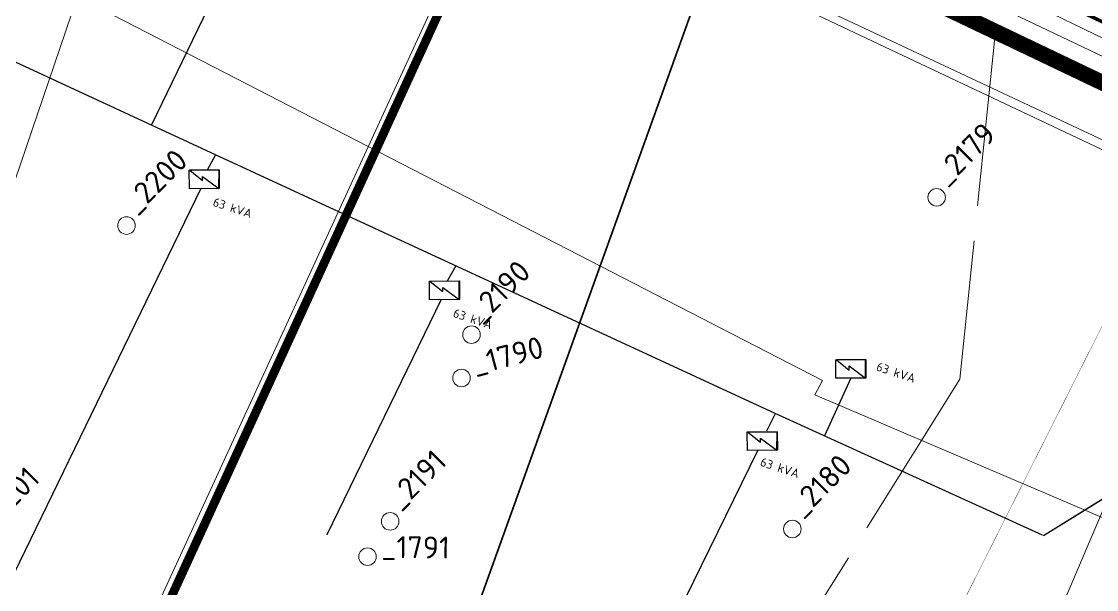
# Model space of a CAD drawing. Header units: millimetres. Extents: x 519 to 9564855, y -810 to 5021775.
# Drawn here: x 9527181 to 9527793, y 5000171 to 5000495 of the extents above; entities that cross this region are included whole.
import ezdxf

# ---------------------------------------------------------------- set-up
doc = ezdxf.new("R2010")
doc.units = ezdxf.units.MM
doc.header["$LTSCALE"] = 2
doc.header["$MEASUREMENT"] = 0
doc.linetypes.add('92051501$0$GROUND1', pattern=[60, 50, -10])
doc.linetypes.add('92051501$0$GROUND2', pattern=[35, 25, -10])
for name, color, linetype in [('OilColl&Flowlines', 3, 'Continuous'), ('OLD WELLS(dr.bfr2000)', 24, 'Continuous'), ('PPLINE_WAT', 7, 'WTR_LINE'), ('ROAD_ASF', 9, 'Continuous'), ('ROAD_FIELD', 255, '92051501$0$GROUND2'), ('ROAD_GROUND', 9, 'Continuous'), ('Газ', 4, 'GAS_LINE')]:
    doc.layers.add(name, color=color, linetype=linetype)
for name, color, linetype, lineweight in [('PPLINE_GAS', 4, 'GAS_LINE', 30), ('WELLS(drilled after 2000y)', 6, 'Continuous', 40), ('Новый водовод', 5, 'g_122_vpr', 30), ('Оптиковолоконный кабель', 220, 'CAB6', 20), ('связь', 4, 'Continuous', 13), ('Скважины на 2026', 222, 'Continuous', 50), ('Электро', 1, 'Continuous', 30), ('Электроснаб', 1, 'Continuous', 18), ('Электроснабжене', 1, 'Continuous', 18)]:
    doc.layers.add(name, color=color, linetype=linetype, lineweight=lineweight)
doc.styles.add('92051501$0$STANDARD', font='simplex.shx')
doc.styles.add('Elect', font='isocpeur.ttf')
doc.styles.add('Line_GUGK', font='')
doc.styles.get("Standard").update_dxf_attribs({"font": 'isocpeur.ttf', "width": 0.5})
doc.styles.get('Line_GUGK').set_extended_font_data('Bm431', italic=True)
doc.linetypes.add('CAB', pattern='A,0.7,-0.43403,["K",Standard,S=0.9,R=0,X=-0.4,Y=-0.3],-0.8', length=1.93403)
doc.linetypes.add('CAB6', pattern='A,0.9,-0.9,["6",Standard,S=0.9,R=0,X=-0.8,Y=-0.4],11', length=12.8)
doc.linetypes.add('g_122_vpr', pattern='A,2,-2,3,-0.6,["Впр",Line_GUGK,S=2,R=0,X=0,Y=-1],-6.4,3,-2,8,-2,8,-2,6', length=45)
doc.linetypes.add('GAS_LINE', pattern='A,0.5,-0.2,["G",92051501$0$STANDARD,S=0.1,R=0,X=-0.1,Y=-0.05],-0.05', length=0.75)
doc.linetypes.add('WTR_LINE', pattern='A,0.5,-0.2,["W",92051501$0$STANDARD,S=0.1,R=0,X=-0.1,Y=-0.05],-0.05', length=0.75)

msp = doc.modelspace()

# ---------------------------------------------------------------- linework, layer by layer
at = {"color": 5, "linetype": 'WTR_LINE', "lineweight": 0, "ltscale": 100, "const_width": 2, "elevation": -0.999}
msp.add_lwpolyline([(9526374.128, 5000834.993), (9526338.861, 5000849.119), (9526369.317, 5000918.369), (9526381.582, 5000915.643), (9526388.479, 5000916.907), (9526506.091, 5001104.365), (9526943.61387, 5000894.80545), (9527351.894, 5000706.201), (9527410.535, 5000680.127), (9527811.155, 5000487.989), (9528541.9542, 5001967.68695)], dxfattribs=at)
at = {"layer": 'OilColl&Flowlines', "linetype": 'ByBlock', "lineweight": 0}
msp.add_line((9527219.9347, 5000530.51724), (9526907.57118, 4999612.69191), dxfattribs=at)
at = {"layer": 'OLD WELLS(dr.bfr2000)', "lineweight": 0}
for centre in [(9527702.2, 5000395), (9527240.7, 5000378.9), (9527437.2, 5000316.7), (9527431.5, 5000292), (9527390.9, 5000210.3), (9527620, 5000206), (9527378, 5000190.2)]:
    msp.add_circle(centre, 5, dxfattribs=at)
at = {"layer": 'PPLINE_GAS', "linetype": 'GAS_LINE', "lineweight": 0, "ltscale": 20}
for p, q in [((9526079.469, 5001235.137), (9528506.802, 5000093.688)), ((9527206.6, 5000512.53), (9527637.12, 5000290.68)), ((9527637.12, 5000290.68), (9527632.75, 5000282.51)), ((9527632.75, 5000282.51), (9528106.66, 5000079.74))]:
    msp.add_line(p, q, dxfattribs=at)
at = {"layer": 'PPLINE_WAT', "color": 5, "lineweight": 0, "ltscale": 0.5}
msp.add_lwpolyline([(9523498.307, 5002453.507), (9529318.71854, 4999702.75469), (9529357.22076, 4999682.3134), (9529399.33276, 4999675.09879), (9529430.61579, 4999677.50366), (9529678.713, 4999710.142)], dxfattribs=at)
at = {"layer": 'ROAD_ASF', "lineweight": 0}
for points in [[(9521737.23529, 4997056.36456), (9521526.30791, 4997406.20512), (9521491.42617, 4997522.40996), (9521494.64376, 4997784.54227), (9521557.42562, 4998123.62451), (9523181.91284, 5002651.278), (9523567.30412, 5002471.17809), (9525869.16882, 5001381.54446), (9525963.92258, 5001333.47903), (9526128.60686, 5001261.79325), (9526517.55757, 5001074.97311), (9527241.30336, 5000725.10977), (9527302.0959, 5000699.32947), (9527474.32311, 5000617.56906), (9528116.89056, 5000310.63684)], [(9521742.137, 4997059.855), (9521531.837, 4997408.655), (9521497.437, 4997523.255), (9521500.637, 4997783.955), (9521563.237, 4998122.055), (9523185.337, 5002643.055), (9523564.737, 5002465.755), (9525866.52759, 5001376.15646), (9525961.36584, 5001328.04817), (9526126.10975, 5001256.33643), (9526514.94624, 5001069.57117), (9527238.82495, 5000719.64358), (9527299.637, 5000693.855), (9527471.737, 5000612.155), (9528114.237, 5000305.255)]]:
    msp.add_lwpolyline(points, dxfattribs=at)
at = {"layer": 'ROAD_FIELD', "linetype": '92051501$0$GROUND1', "lineweight": 0}
msp.add_lwpolyline([(9527735.77342, 5000489.6062), (9527715.337, 5000291.455), (9527628.47146, 5000152.08413), (9527556.35048, 5000021.99748), (9527539.137, 4999958.655), (9527572.18193, 4999842.68883), (9527679.337, 4999636.855), (9527925.10141, 4999255.12237), (9528129.137, 4998843.155), (9528095.19815, 4998684.76119), (9528092.837, 4998511.155), (9528118.537, 4998372.255), (9528131.48869, 4998326.79267)], dxfattribs=at)
at = {"layer": 'ROAD_GROUND', "color": 8, "lineweight": 0}
for points, const_width in [([(9521739.68614, 4997058.10978), (9521529.07245, 4997407.43006), (9521494.43159, 4997522.83248), (9521497.64038, 4997784.24863), (9521560.33131, 4998122.83976), (9523183.62492, 5002647.1665), (9523566.02728, 5002468.46336), (9525867.84821, 5001378.85046), (9525962.64421, 5001330.7636), (9526127.3583, 5001259.06484), (9526516.25529, 5001072.2705), (9527240.06415, 5000722.37668), (9527300.86645, 5000696.59224), (9527473.0333, 5000614.86048), (9528115.56378, 5000307.94592)], 9), ([(9527087.0354, 4999775.69065), (9527550.81703, 5000789.22061)], 5)]:
    msp.add_lwpolyline(points, dxfattribs=dict(at, const_width=const_width))
at = {"layer": 'WELLS(drilled after 2000y)', "color": 6, "linetype": 'ByBlock', "lineweight": 0, "ltscale": 5, "const_width": 0.2}
msp.add_lwpolyline([(9528369.40559, 5001459.80421), (9527651.8741, 5000034.42587)], dxfattribs=at)
at = {"layer": 'Газ', "color": 4, "linetype": 'GAS_LINE', "lineweight": 0, "ltscale": 20}
msp.add_line((9527089.84923, 4999796.05335), (9527454.0435, 5000588.7458), dxfattribs=at)
at = {"layer": 'Новый водовод', "color": 5, "linetype": 'WTR_LINE', "lineweight": 0, "ltscale": 40, "const_width": 1}
msp.add_lwpolyline([(9527811.14, 5001038.68), (9527565.15536, 5000508.00127), (9527336.47, 4999871.61)], dxfattribs=at)
at = {"layer": 'Оптиковолоконный кабель', "linetype": 'CAB', "lineweight": 20, "ltscale": 0.1}
msp.add_lwpolyline([(9523696.146, 5005917.127), (9523689.893, 5005715.012), (9523695.902, 5005635.172), (9523695.453, 5005568.154), (9523700.063, 5005469.441), (9523700.58, 5005145.207), (9523704.692, 5005045.058), (9523701.585, 5004488.746), (9523704.366, 5004469.568), (9523706.81, 5003954.047), (9523704.579, 5003808.965), (9523692.18, 5003712.998), (9523687.161, 5003694.356), (9523300.02, 5002630.372), (9523296.974, 5002614.733), (9523304.049, 5002607.353), (9526121.954, 5001271.722), (9526508.525, 5001083.826), (9527029.955, 5000838.578), (9527414.361, 5000657.715), (9527485.466, 5000795.728), (9527414.361, 5000657.715), (9528367.831, 5000203.306)], dxfattribs=at)
at = {"layer": 'связь', "color": 5, "linetype": 'WTR_LINE', "lineweight": 0, "flags": 128}
msp.add_lwpolyline([(9527322.61221, 5000713.62129), (9527342.47559, 5000703.79193), (9527427.60198, 5000662.76693), (9527514.68763, 5000620.77571), (9527594.97652, 5000581.28371), (9527607.22061, 5000576.79735), (9527644.70666, 5000557.01628), (9527702.64516, 5000531.48108), (9527851.77373, 5000459.1608), (9528010.34164, 5000391.09462), (9528056.31679, 5000370.97002), (9528142.91544, 5000327.28509), (9528152.27957, 5000322.67064)], dxfattribs=at)
at = {"layer": 'Скважины на 2026', "lineweight": 5}
msp.add_line((9528252.251, 5001290.967), (9526560.04883, 4997299.22482), dxfattribs=at)
at = {"layer": 'Электро', "ltscale": 0.0025}
for p, q in [((9527324.85727, 5000581.15817, 0), (9527254.98027, 5000436.21761, 0)), ((9527291.39657, 5000419.30598, 0), (9527131.77757, 5000493.15298, 0)), ((9527291.39057, 5000419.30198, 0), (9527286.56747, 5000410.54268, 0)), ((9527283.0256, 5000399.94826, 0), (9527093.99357, 5000010.65898, 0)), ((9527419.85929, 5000336.67776, 0), (9527354.74077, 5000202.57381, 0)), ((9527395.06757, 4999832.45398, 0), (9527600.29944, 5000250.76346, 0))]:
    msp.add_line(p, q, dxfattribs=at)
at = {"layer": 'Электро', "ltscale": 0.5}
for p, q in [((9527610.24057, 5000271.85998, 0), (9527291.39657, 5000419.30598, 0)), ((9527428.22425, 5000356.03148, 0), (9527423.40116, 5000347.27218, 0)), ((9527653.31225, 5000291.91628), (9527638.31566, 5000259.04969, 0)), ((9527902.11357, 5000288.41598, 0), (9527763.10056, 5000202.11199, 0)), ((9527605.49277, 5000261.90548, 0), (9527610.33457, 5000271.78698, 0)), ((9527762.42557, 5000202.41998, 0), (9527610.24057, 5000271.85998, 0))]:
    msp.add_line(p, q, dxfattribs=at)
at = {"layer": 'Электро'}
for p, q in [((9527276.45346, 5000410.48078, 0), (9527293.50189, 5000410.58512, 0)), ((9527276.51816, 5000399.90843, 0), (9527276.45346, 5000410.48078, 0)), ((9527293.40464, 5000410.48667, 0), (9527276.80904, 5000410.38511, 0)), ((9527276.80904, 5000410.38511, 0), (9527284.02082, 5000404.55787, 0)), ((9527293.33095, 5000400.04421, 0), (9527293.40464, 5000410.48667, 0)), ((9527293.50189, 5000410.58512, 0), (9527293.56659, 5000400.01277, 0)), ((9527284.02082, 5000404.55787, 0), (9527284.00628, 5000406.93311, 0)), ((9527284.00628, 5000406.93311, 0), (9527293.33095, 5000400.04421, 0)), ((9527293.56659, 5000400.01277, 0), (9527276.51816, 5000399.90843, 0)), ((9527413.28715, 5000347.21028, 0), (9527430.33558, 5000347.31462, 0)), ((9527413.35185, 5000336.63793, 0), (9527413.28715, 5000347.21028, 0)), ((9527430.23833, 5000347.21617, 0), (9527413.64273, 5000347.1146, 0)), ((9527413.64273, 5000347.1146, 0), (9527420.85451, 5000341.28737, 0)), ((9527420.85451, 5000341.28737, 0), (9527420.83997, 5000343.6626, 0)), ((9527420.83997, 5000343.6626, 0), (9527430.16464, 5000336.77371, 0)), ((9527430.16464, 5000336.77371, 0), (9527430.23833, 5000347.21617, 0)), ((9527430.33558, 5000347.31462, 0), (9527430.40028, 5000336.74227, 0)), ((9527430.40028, 5000336.74227, 0), (9527413.35185, 5000336.63793, 0)), ((9527644.72333, 5000302.43646), (9527661.77176, 5000302.5408)), ((9527644.78803, 5000291.86411), (9527644.72333, 5000302.43646)), ((9527661.67451, 5000302.44235), (9527645.07891, 5000302.34078)), ((9527645.07891, 5000302.34078), (9527652.29069, 5000296.51355)), ((9527661.60082, 5000291.99989), (9527661.67451, 5000302.44235)), ((9527661.77176, 5000302.5408), (9527661.83646, 5000291.96845)), ((9527652.29069, 5000296.51355), (9527652.27615, 5000298.88878)), ((9527652.27615, 5000298.88878), (9527661.60082, 5000291.99989)), ((9527661.83646, 5000291.96845), (9527644.78803, 5000291.86411)), ((9527594.32707, 5000261.29966, 0), (9527611.3755, 5000261.40399, 0)), ((9527594.39177, 5000250.72731, 0), (9527594.32707, 5000261.29966, 0)), ((9527611.27825, 5000261.30554, 0), (9527594.68265, 5000261.20398, 0)), ((9527594.68265, 5000261.20398, 0), (9527601.89443, 5000255.37675, 0)), ((9527601.89443, 5000255.37675, 0), (9527601.87989, 5000257.75198, 0)), ((9527601.87989, 5000257.75198, 0), (9527611.20456, 5000250.86308, 0)), ((9527611.20456, 5000250.86308, 0), (9527611.27825, 5000261.30554, 0)), ((9527611.3755, 5000261.40399, 0), (9527611.4402, 5000250.83164, 0)), ((9527611.4402, 5000250.83164, 0), (9527594.39177, 5000250.72731, 0))]:
    msp.add_line(p, q, dxfattribs=at)
at = {"layer": 'Электроснаб', "color": 1, "linetype": 'ByBlock', "lineweight": 0, "ltscale": 0.0025}
for p, q in [((9527324.85727, 5000581.15817, 0), (9527254.98027, 5000436.21761, 0)), ((9527291.39657, 5000419.30598, 0), (9527131.77757, 5000493.15298, 0)), ((9527291.39057, 5000419.30198, 0), (9527286.56747, 5000410.54268, 0)), ((9527283.0256, 5000399.94826, 0), (9527093.99357, 5000010.65898, 0)), ((9527419.85929, 5000336.67776, 0), (9527354.74077, 5000202.57381, 0)), ((9527395.06757, 4999832.45398, 0), (9527600.29944, 5000250.76346, 0))]:
    msp.add_line(p, q, dxfattribs=at)
at = {"layer": 'Электроснаб', "color": 1, "linetype": 'ByBlock', "lineweight": 0, "ltscale": 0.5}
for p, q in [((9527610.24057, 5000271.85998, 0), (9527291.39657, 5000419.30598, 0)), ((9527428.22425, 5000356.03148, 0), (9527423.40116, 5000347.27218, 0)), ((9527653.31225, 5000291.91628), (9527638.31566, 5000259.04969, 0)), ((9527902.11357, 5000288.41598, 0), (9527763.10056, 5000202.11199, 0)), ((9527605.49277, 5000261.90548, 0), (9527610.33457, 5000271.78698, 0)), ((9527762.42557, 5000202.41998, 0), (9527610.24057, 5000271.85998, 0))]:
    msp.add_line(p, q, dxfattribs=at)
at = {"layer": 'Электроснаб', "color": 1, "linetype": 'ByBlock', "lineweight": 0}
for p, q in [((9527276.45346, 5000410.48078, 0), (9527293.50189, 5000410.58512, 0)), ((9527276.51816, 5000399.90843, 0), (9527276.45346, 5000410.48078, 0)), ((9527293.40464, 5000410.48667, 0), (9527276.80904, 5000410.38511, 0)), ((9527276.80904, 5000410.38511, 0), (9527284.02082, 5000404.55787, 0)), ((9527293.33095, 5000400.04421, 0), (9527293.40464, 5000410.48667, 0)), ((9527293.50189, 5000410.58512, 0), (9527293.56659, 5000400.01277, 0)), ((9527284.02082, 5000404.55787, 0), (9527284.00628, 5000406.93311, 0)), ((9527284.00628, 5000406.93311, 0), (9527293.33095, 5000400.04421, 0)), ((9527293.56659, 5000400.01277, 0), (9527276.51816, 5000399.90843, 0)), ((9527413.28715, 5000347.21028, 0), (9527430.33558, 5000347.31462, 0)), ((9527413.35185, 5000336.63793, 0), (9527413.28715, 5000347.21028, 0)), ((9527430.23833, 5000347.21617, 0), (9527413.64273, 5000347.1146, 0)), ((9527413.64273, 5000347.1146, 0), (9527420.85451, 5000341.28737, 0)), ((9527420.85451, 5000341.28737, 0), (9527420.83997, 5000343.6626, 0)), ((9527420.83997, 5000343.6626, 0), (9527430.16464, 5000336.77371, 0)), ((9527430.16464, 5000336.77371, 0), (9527430.23833, 5000347.21617, 0)), ((9527430.33558, 5000347.31462, 0), (9527430.40028, 5000336.74227, 0)), ((9527430.40028, 5000336.74227, 0), (9527413.35185, 5000336.63793, 0)), ((9527644.72333, 5000302.43646), (9527661.77176, 5000302.5408)), ((9527644.78803, 5000291.86411), (9527644.72333, 5000302.43646)), ((9527661.67451, 5000302.44235), (9527645.07891, 5000302.34078)), ((9527645.07891, 5000302.34078), (9527652.29069, 5000296.51355)), ((9527661.60082, 5000291.99989), (9527661.67451, 5000302.44235)), ((9527661.77176, 5000302.5408), (9527661.83646, 5000291.96845)), ((9527652.29069, 5000296.51355), (9527652.27615, 5000298.88878)), ((9527652.27615, 5000298.88878), (9527661.60082, 5000291.99989)), ((9527661.83646, 5000291.96845), (9527644.78803, 5000291.86411)), ((9527594.32707, 5000261.29966, 0), (9527611.3755, 5000261.40399, 0)), ((9527594.39177, 5000250.72731, 0), (9527594.32707, 5000261.29966, 0)), ((9527611.27825, 5000261.30554, 0), (9527594.68265, 5000261.20398, 0)), ((9527594.68265, 5000261.20398, 0), (9527601.89443, 5000255.37675, 0)), ((9527601.89443, 5000255.37675, 0), (9527601.87989, 5000257.75198, 0)), ((9527601.87989, 5000257.75198, 0), (9527611.20456, 5000250.86308, 0)), ((9527611.20456, 5000250.86308, 0), (9527611.27825, 5000261.30554, 0)), ((9527611.3755, 5000261.40399, 0), (9527611.4402, 5000250.83164, 0)), ((9527611.4402, 5000250.83164, 0), (9527594.39177, 5000250.72731, 0))]:
    msp.add_line(p, q, dxfattribs=at)
at = {"layer": 'Электроснабжене', "color": 1, "linetype": 'ByBlock', "lineweight": 0, "ltscale": 0.0025}
for p, q in [((9527324.85727, 5000581.15817, 0), (9527254.98027, 5000436.21761, 0)), ((9527291.39657, 5000419.30598, 0), (9527131.77757, 5000493.15298, 0)), ((9527291.39057, 5000419.30198, 0), (9527286.56747, 5000410.54268, 0)), ((9527283.0256, 5000399.94826, 0), (9527093.99357, 5000010.65898, 0)), ((9527419.85929, 5000336.67776, 0), (9527354.74077, 5000202.57381, 0)), ((9527395.06757, 4999832.45398, 0), (9527600.29944, 5000250.76346, 0))]:
    msp.add_line(p, q, dxfattribs=at)
at = {"layer": 'Электроснабжене', "color": 1, "linetype": 'ByBlock', "lineweight": 0, "ltscale": 0.5}
for p, q in [((9527610.24057, 5000271.85998, 0), (9527291.39657, 5000419.30598, 0)), ((9527428.22425, 5000356.03148, 0), (9527423.40116, 5000347.27218, 0)), ((9527653.31225, 5000291.91628), (9527638.31566, 5000259.04969, 0)), ((9527902.11357, 5000288.41598, 0), (9527763.10056, 5000202.11199, 0)), ((9527605.49277, 5000261.90548, 0), (9527610.33457, 5000271.78698, 0)), ((9527762.42557, 5000202.41998, 0), (9527610.24057, 5000271.85998, 0))]:
    msp.add_line(p, q, dxfattribs=at)
at = {"layer": 'Электроснабжене', "color": 1, "linetype": 'ByBlock', "lineweight": 0}
for p, q in [((9527276.45346, 5000410.48078, 0), (9527293.50189, 5000410.58512, 0)), ((9527276.51816, 5000399.90843, 0), (9527276.45346, 5000410.48078, 0)), ((9527293.40464, 5000410.48667, 0), (9527276.80904, 5000410.38511, 0)), ((9527276.80904, 5000410.38511, 0), (9527284.02082, 5000404.55787, 0)), ((9527293.33095, 5000400.04421, 0), (9527293.40464, 5000410.48667, 0)), ((9527293.50189, 5000410.58512, 0), (9527293.56659, 5000400.01277, 0)), ((9527284.02082, 5000404.55787, 0), (9527284.00628, 5000406.93311, 0)), ((9527284.00628, 5000406.93311, 0), (9527293.33095, 5000400.04421, 0)), ((9527293.56659, 5000400.01277, 0), (9527276.51816, 5000399.90843, 0)), ((9527413.28715, 5000347.21028, 0), (9527430.33558, 5000347.31462, 0)), ((9527413.35185, 5000336.63793, 0), (9527413.28715, 5000347.21028, 0)), ((9527430.23833, 5000347.21617, 0), (9527413.64273, 5000347.1146, 0)), ((9527413.64273, 5000347.1146, 0), (9527420.85451, 5000341.28737, 0)), ((9527420.85451, 5000341.28737, 0), (9527420.83997, 5000343.6626, 0)), ((9527420.83997, 5000343.6626, 0), (9527430.16464, 5000336.77371, 0)), ((9527430.16464, 5000336.77371, 0), (9527430.23833, 5000347.21617, 0)), ((9527430.33558, 5000347.31462, 0), (9527430.40028, 5000336.74227, 0)), ((9527430.40028, 5000336.74227, 0), (9527413.35185, 5000336.63793, 0)), ((9527644.72333, 5000302.43646), (9527661.77176, 5000302.5408)), ((9527644.78803, 5000291.86411), (9527644.72333, 5000302.43646)), ((9527661.67451, 5000302.44235), (9527645.07891, 5000302.34078)), ((9527645.07891, 5000302.34078), (9527652.29069, 5000296.51355)), ((9527661.60082, 5000291.99989), (9527661.67451, 5000302.44235)), ((9527661.77176, 5000302.5408), (9527661.83646, 5000291.96845)), ((9527652.29069, 5000296.51355), (9527652.27615, 5000298.88878)), ((9527652.27615, 5000298.88878), (9527661.60082, 5000291.99989)), ((9527661.83646, 5000291.96845), (9527644.78803, 5000291.86411)), ((9527594.32707, 5000261.29966, 0), (9527611.3755, 5000261.40399, 0)), ((9527594.39177, 5000250.72731, 0), (9527594.32707, 5000261.29966, 0)), ((9527611.27825, 5000261.30554, 0), (9527594.68265, 5000261.20398, 0)), ((9527594.68265, 5000261.20398, 0), (9527601.89443, 5000255.37675, 0)), ((9527601.89443, 5000255.37675, 0), (9527601.87989, 5000257.75198, 0)), ((9527601.87989, 5000257.75198, 0), (9527611.20456, 5000250.86308, 0)), ((9527611.20456, 5000250.86308, 0), (9527611.27825, 5000261.30554, 0)), ((9527611.3755, 5000261.40399, 0), (9527611.4402, 5000250.83164, 0)), ((9527611.4402, 5000250.83164, 0), (9527594.39177, 5000250.72731, 0))]:
    msp.add_line(p, q, dxfattribs=at)

# ---------------------------------------------------------------- texts
at = {"layer": 'OLD WELLS(dr.bfr2000)', "lineweight": 0, "style": 'Elect'}
for s, rotation, p in [(' _2179', 44.99999992, (9527702.2, 5000395)), (' _2200', 44.99999992, (9527240.7, 5000378.9)), (' _2190', 44.99999992, (9527437.2, 5000316.7)), (' _1790', 14.77278399, (9527431.61125, 5000291.41499)), (' _2191', 44.99999992, (9527390.9, 5000210.3)), (' _2180', 44.99999992, (9527620, 5000206)), (' _2201', 44.99999992, (9527158, 5000199.5)), (' _1791', 359.35952503, (9527377.91055, 5000189.60772))]:
    msp.add_text(s, height=12.5, rotation=rotation, dxfattribs=at).set_placement(p)
at = {"layer": 'Электро'}
for p in [(9527289.42635, 5000390.2222, -0.00006), (9527426.26004, 5000326.9517, -0.00006), (9527667.34205, 5000296.41743, -0.00006), (9527601.2282, 5000242.11999, -0.00006)]:
    msp.add_text('63 kVA', height=5, rotation=341.691556, dxfattribs=at).set_placement(p)
at = {"layer": 'Электроснаб', "color": 1, "linetype": 'ByBlock', "lineweight": 0}
for p in [(9527289.42635, 5000390.2222, -0.00006), (9527426.26004, 5000326.9517, -0.00006), (9527667.34205, 5000296.41743, -0.00006), (9527601.2282, 5000242.11999, -0.00006)]:
    msp.add_text('63 kVA', height=5, rotation=341.691556, dxfattribs=at).set_placement(p)
at = {"layer": 'Электроснабжене', "color": 1, "linetype": 'ByBlock', "lineweight": 0}
for p in [(9527289.42635, 5000390.2222, -0.00006), (9527426.26004, 5000326.9517, -0.00006), (9527667.34205, 5000296.41743, -0.00006), (9527601.2282, 5000242.11999, -0.00006)]:
    msp.add_text('63 kVA', height=5, rotation=341.691556, dxfattribs=at).set_placement(p)

doc.saveas('drawing.dxf')
